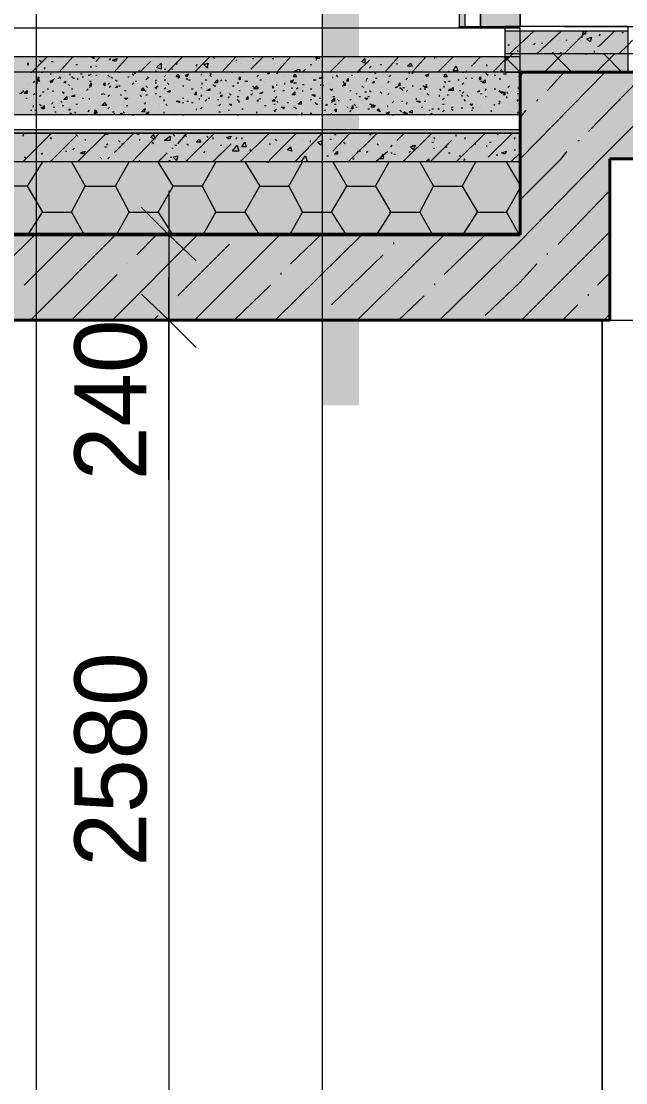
# Model space of a CAD drawing. Header units: millimetres. Extents: x -135211 to 49383, y -8033 to 228499.
# Drawn here: x -102683 to -101000, y 45714 to 48669 of the extents above; entities that cross this region are included whole.
import ezdxf

# ---------------------------------------------------------------- set-up
doc = ezdxf.new("R2010")
doc.units = ezdxf.units.MM
doc.layers.add('PDF _Геометрия', color=7, linetype='Continuous', true_color=0x1d1d1d)
doc.layers.add('PDF _Сплошная заливка', color=7, linetype='Continuous', true_color=0xffffff)
doc.layers.add('PDF _Текст', color=7, linetype='Continuous')

msp = doc.modelspace()

# ---------------------------------------------------------------- hatches: boundary and pattern name
at = {"layer": 'PDF _Сплошная заливка', "transparency": 33554559}
h = msp.add_hatch(color=7, dxfattribs=at)
h.paths.add_polyline_path([(-101446.9, 48653.8), (-101446.9, 50982), (-101463.8, 50982), (-101463.8, 48653.8)])
h.paths.add_polyline_path([(-101404.6, 50982), (-101404.6, 48653.8), (-101294.5, 48653.8), (-101294.5, 50982)])
h = msp.add_hatch(color=256, dxfattribs=at)
h.paths.add_polyline_path([(-100994, 48577.6), (-100994, 48641.1), (-101336.8, 48641.1), (-101336.8, 48577.6)])
h.paths.add_polyline_path([(-98695.4, 48641.1), (-98695.4, 48577.6), (-98644.6, 48577.6), (-98644.6, 48641.1)])
h = msp.add_hatch(color=256, dxfattribs=at)
h.paths.add_polyline_path([(-100994, 48526.8), (-100994, 48577.6), (-101336.8, 48577.6), (-101336.8, 48526.8)])
h.paths.add_polyline_path([(-98695.4, 48577.6), (-98695.4, 48526.8), (-98644.6, 48526.8), (-98644.6, 48577.6)])
h = msp.add_hatch(color=256, dxfattribs=at)
h.paths.add_polyline_path([(-65546.2, 48285.5), (-65546.2, 48526.4), (-101294, 48526.4), (-101294, 48285.5)])
h.paths.add_polyline_path([(146.8, 48285.5), (146.8, 48526.4), (-22999.7, 48526.4), (-22999.7, 48285.5)])
h.paths.add_polyline_path([(-23351, 48285.5), (-23351, 48526.4), (-26352.2, 48526.4), (-26352.2, 48285.5)])
h.paths.add_polyline_path([(-26398.8, 48285.5), (-26398.8, 48526.4), (-44097.3, 48526.4), (-44097.3, 48285.5)])
h.paths.add_polyline_path([(-45350.3, 48285.5), (-45350.3, 48526.4), (-50899.8, 48526.4), (-50899.8, 48285.5)])
h.paths.add_polyline_path([(-50950.6, 48285.5), (-50950.6, 48526.4), (-65296.5, 48526.4), (-65296.5, 48285.5)])

# ---------------------------------------------------------------- linework, layer by layer
at = {"layer": 'PDF _Геометрия', "color": 7, "lineweight": 9}
for points in [[(-118137.9, 35256.1), (-102640.6, 35256.1), (-102640.6, 38054.2), (-102640.6, 53056.2)], [(-101294.5, 51955.6), (-101294.5, 52124.9), (-101294.5, 48653.8)], [(-86847, 34701.6), (-101844.8, 34701.6), (-101844.8, 39104), (-101844.8, 48802)], [(-101463.8, 48649.6), (-101463.8, 48653.8), (-101446.9, 48653.8), (-101404.6, 48653.8), (-101404.6, 48696.1)], [(-101345.3, 48653.8), (-101336.8, 48653.8)], [(-100994, 48641.1), (-101336.8, 48641.1)], [(-101171.8, 48653.8), (-99084.9, 48653.8)], [(-77648.6, 48577.6), (-91397.6, 48577.6), (-98644.6, 48577.6), (-98695.4, 48577.6), (-100994, 48577.6), (-101336.8, 48577.6)], [(-101294.5, 48569.1), (-103686.2, 48569.1)], [(-101294.5, 48526.8), (-103686.2, 48526.8)], [(-101294.5, 48408.3), (-103686.2, 48408.3)], [(-101294.5, 48365.9), (-103686.2, 48365.9)], [(-101294.5, 48277.1), (-103686.2, 48277.1)], [(-102272.4, 48196.6), (-102272.4, 47836.8), (-102272.4, 45136.1)], [(-101294.5, 48078.1), (-103686.2, 48078.1)], [(-102166.5, 48073.9), (-102272.4, 48073.9), (-102390.9, 48073.9)], [(-102272.4, 47392.3), (-102272.4, 47849.5), (-102272.4, 47955.3)], [(-102166.5, 47836.8), (-102272.4, 47836.8), (-102390.9, 47836.8)], [(-101366.5, 47836.8), (-101925.2, 47836.8), (-100100.8, 47836.8), (-100100.8, 47536.3), (-99300.7, 47536.3)]]:
    msp.add_lwpolyline(points, dxfattribs=at)
at = {"layer": 'PDF _Геометрия', "color": 7, "lineweight": 20}
for points in [[(-101463.8, 48653.8), (-101446.9, 48653.8), (-101446.9, 50982), (-101446.9, 51955.6), (-101463.8, 51955.6), (-101463.8, 50982)], [(-101404.6, 48653.8), (-101294.5, 48653.8), (-101294.5, 50982), (-101294.5, 51955.6), (-101404.6, 51955.6), (-101404.6, 50982)]]:
    msp.add_lwpolyline(points, close=True, dxfattribs=at)
at = {"layer": 'PDF _Геометрия', "color": 7, "lineweight": 9}
for points in [[(-103686.2, 48073.9), (-101294.5, 48073.9), (-101294.5, 48078.1), (-101294.5, 48277.1), (-101294.5, 48357.5), (-101294.5, 48365.9), (-101294.5, 48408.3), (-101294.5, 48526.8), (-101294.5, 48569.1), (-101294.5, 48649.6), (-103686.2, 48649.6), (-103686.2, 48569.1), (-103686.2, 48526.8), (-103686.2, 48408.3), (-103686.2, 48365.9), (-103686.2, 48357.5), (-103686.2, 48277.1), (-103686.2, 48078.1)], [(-101336.8, 48526.8), (-100994, 48526.8), (-100994, 48577.6), (-100994, 48641.1), (-100994, 48653.8), (-101336.8, 48653.8), (-101336.8, 48641.1), (-101336.8, 48577.6)], [(-103686.2, 48357.5), (-101294.5, 48357.5)], [(-101065.9, 47836.8), (-101065.9, 45254.6)]]:
    msp.add_lwpolyline(points, close=True, dxfattribs=at)
at = {"layer": 'PDF _Геометрия', "lineweight": 9}
for points in [[(-101324.1, 48577.6), (-101256.4, 48641.1)], [(-101248, 48577.6), (-101180.2, 48641.1)], [(-101171.8, 48577.6), (-101108.3, 48641.1)], [(-101112.5, 48641.1), (-101112.5, 48632.6), (-101121, 48632.6), (-101116.7, 48641.1)], [(-101121, 48641.1), (-101116.7, 48636.9)], [(-101078.6, 48598.8), (-101074.4, 48598.8), (-101032.1, 48641.1)], [(-101010.9, 48636.9), (-101006.7, 48636.9)], [(-101256.4, 48603), (-101252.2, 48607.2)], [(-101235.3, 48607.2), (-101231, 48607.2)], [(-101222.6, 48619.9), (-101222.6, 48619.9)], [(-101188.7, 48615.7), (-101188.7, 48615.7)], [(-101167.5, 48615.7), (-101163.3, 48615.7)], [(-101125.2, 48624.2), (-101121, 48624.2)], [(-101074.4, 48628.4), (-101070.2, 48632.6)], [(-101019.4, 48577.6), (-100994, 48603), (-100981.3, 48615.7)], [(-101336.8, 48556.4), (-101315.7, 48577.6)], [(-101328.4, 48603), (-101324.1, 48603)], [(-101303, 48586.1), (-101298.7, 48586.1)], [(-101226.8, 48526.8), (-101176, 48577.6)], [(-101205.6, 48581.8), (-101201.4, 48581.8)], [(-101150.6, 48526.8), (-101201.4, 48577.6)], [(-101184.5, 48577.6), (-101180.2, 48581.8), (-101180.2, 48577.6)], [(-101180.2, 48581.8), (-101180.2, 48581.8)], [(-101112.5, 48577.6), (-101108.3, 48577.6)], [(-101087.1, 48581.8), (-101087.1, 48586.1)], [(-101082.9, 48526.8), (-101032.1, 48577.6)], [(-101010.9, 48526.8), (-101061.7, 48577.6)], [(-102666, 48552.2), (-102661.8, 48552.2)], [(-102666, 48548), (-102661.8, 48548)], [(-102653.3, 48526.8), (-102611, 48569.1)], [(-102632.2, 48560.7), (-102627.9, 48556.4)], [(-102598.3, 48556.4), (-102594.1, 48556.4)], [(-102577.1, 48526.8), (-102539, 48569.1)], [(-102568.7, 48548), (-102568.7, 48548)], [(-102530.6, 48548), (-102526.3, 48548)], [(-102488.2, 48569.1), (-102479.8, 48564.9), (-102479.8, 48569.1)], [(-102475.5, 48556.4), (-102462.8, 48569.1)], [(-102437.4, 48560.7), (-102433.2, 48564.9)], [(-102424.7, 48526.8), (-102386.6, 48569.1)], [(-102352.8, 48526.8), (-102323.2, 48556.4)], [(-102276.6, 48526.8), (-102234.3, 48569.1)], [(-102251.2, 48552.2), (-102251.2, 48548)], [(-102200.4, 48526.8), (-102158.1, 48569.1)], [(-102196.2, 48543.7), (-102191.9, 48548)], [(-102149.6, 48569.1), (-102145.4, 48564.9)], [(-102124.2, 48526.8), (-102086.1, 48569.1)], [(-102086.1, 48560.7), (-102081.9, 48560.7)], [(-102073.4, 48552.2), (-102073.4, 48552.2)], [(-102043.8, 48535.3), (-102009.9, 48569.1)], [(-102039.5, 48564.9), (-102035.3, 48564.9)], [(-101984.5, 48564.9), (-101980.3, 48564.9)], [(-101971.8, 48526.8), (-101933.7, 48569.1)], [(-101878.7, 48548), (-101874.4, 48548)], [(-101861.7, 48560.7), (-101857.5, 48569.1)], [(-101853.3, 48569.1), (-101853.3, 48564.9), (-101861.7, 48564.9), (-101861.7, 48569.1)], [(-101823.7, 48526.8), (-101781.3, 48569.1)], [(-101747.5, 48526.8), (-101713.6, 48560.7)], [(-101684, 48548), (-101679.7, 48548)], [(-101671.3, 48526.8), (-101633.2, 48569.1)], [(-101637.4, 48556.4), (-101637.4, 48556.4)], [(-101637.4, 48552.2), (-101637.4, 48548)], [(-101620.5, 48556.4), (-101620.5, 48556.4)], [(-101595.1, 48526.8), (-101557, 48569.1)], [(-101569.7, 48564.9), (-101569.7, 48564.9)], [(-101531.6, 48564.9), (-101531.6, 48569.1), (-101527.3, 48569.1)], [(-101523.1, 48526.8), (-101480.8, 48569.1)], [(-101430, 48543.7), (-101404.6, 48569.1)], [(-101387.6, 48548), (-101387.6, 48543.7)], [(-101370.7, 48526.8), (-101328.4, 48569.1)], [(-101294.5, 48526.8), (-101336.8, 48569.1)], [(-102627.9, 48526.8), (-102623.7, 48526.8)], [(-102619.5, 48535.3), (-102615.2, 48539.5)], [(-102488.2, 48539.5), (-102488.2, 48543.7)], [(-102475.5, 48543.7), (-102471.3, 48543.7)], [(-102378.2, 48539.5), (-102378.2, 48539.5)], [(-102357, 48531), (-102352.8, 48531)], [(-102310.5, 48531), (-102306.2, 48531)], [(-102285.1, 48535.3), (-102280.8, 48535.3)], [(-102263.9, 48535.3), (-102259.7, 48535.3)], [(-102255.4, 48526.8), (-102255.4, 48526.8)], [(-102187.7, 48531), (-102187.7, 48531)], [(-102166.5, 48539.5), (-102162.3, 48539.5)], [(-102094.6, 48526.8), (-102094.6, 48526.8)], [(-101912.5, 48526.8), (-101921, 48531), (-101908.3, 48535.3), (-101908.3, 48526.8)], [(-101899.8, 48526.8), (-101891.4, 48535.3)], [(-101802.5, 48531), (-101802.5, 48531)], [(-101794, 48535.3), (-101794, 48535.3)], [(-101743.2, 48531), (-101739, 48531)], [(-101713.6, 48539.5), (-101709.4, 48543.7)], [(-101518.9, 47836.8), (-101294.5, 48056.9), (-101070.2, 48285.5), (-100828.9, 48526.8)], [(-101493.5, 48531), (-101489.2, 48526.8)], [(-101446.9, 48526.8), (-101442.7, 48531)], [(-101349.5, 48531), (-101345.3, 48535.3)], [(-101345.3, 48526.8), (-101345.3, 48531), (-101341.1, 48526.8)], [(-101294.5, 48514.1), (-101286.1, 48526.8)], [(-101294.5, 48285.5), (-101057.5, 48526.8)], [(-101218.3, 48476), (-101171.8, 48526.8)], [(-101104, 48361.7), (-100964.3, 48505.6)], [(-101248, 48446.4), (-101243.7, 48450.6)], [(-101294.5, 48399.8), (-101277.6, 48421)], [(-102678.7, 48349), (-102674.5, 48357.5)], [(-102678.7, 48277.1), (-102598.3, 48357.5)], [(-102602.5, 48277.1), (-102530.6, 48349)], [(-102602.5, 48344.8), (-102598.3, 48340.5)], [(-102530.6, 48353.2), (-102526.3, 48349)], [(-102526.3, 48277.1), (-102445.9, 48357.5)], [(-102505.2, 48340.5), (-102505.2, 48336.3)], [(-102441.7, 48357.5), (-102441.7, 48353.2), (-102450.1, 48353.2), (-102450.1, 48357.5)], [(-102424.7, 48302.5), (-102369.7, 48357.5)], [(-102373.9, 48277.1), (-102297.8, 48357.5)], [(-102361.3, 48357.5), (-102357, 48353.2), (-102357, 48357.5)], [(-102352.8, 48353.2), (-102352.8, 48353.2)], [(-102352.8, 48336.3), (-102352.8, 48340.5)], [(-102263.9, 48349), (-102263.9, 48349)], [(-102259.7, 48353.2), (-102255.4, 48349)], [(-102247, 48327.8), (-102221.6, 48357.5)], [(-102225.8, 48277.1), (-102145.4, 48357.5)], [(-102225.8, 48349), (-102221.6, 48349)], [(-102179.2, 48357.5), (-102179.2, 48357.5)], [(-102166.5, 48349), (-102162.3, 48344.8)], [(-102149.6, 48344.8), (-102149.6, 48340.5)], [(-102086.1, 48340.5), (-102081.9, 48344.8)], [(-102073.4, 48277.1), (-101993, 48357.5)], [(-102069.2, 48357.5), (-102069.2, 48357.5)], [(-102069.2, 48344.8), (-102069.2, 48340.5)], [(-101993, 48281.3), (-101916.8, 48357.5)], [(-101976, 48340.5), (-101971.8, 48336.3)], [(-101921, 48277.1), (-101844.8, 48357.5)], [(-101899.8, 48340.5), (-101899.8, 48340.5)], [(-101823.7, 48340.5), (-101819.4, 48340.5)], [(-101815.2, 48306.7), (-101768.6, 48357.5)], [(-101811, 48353.2), (-101806.7, 48353.2)], [(-101777.1, 48344.8), (-101777.1, 48344.8)], [(-101772.9, 48277.1), (-101692.4, 48357.5)], [(-101713.6, 48353.2), (-101709.4, 48353.2)], [(-101637.4, 48336.3), (-101616.2, 48357.5)], [(-101620.5, 48277.1), (-101540, 48357.5)], [(-101535.8, 48344.8), (-101531.6, 48340.5)], [(-101472.3, 48277.1), (-101391.9, 48357.5)], [(-101472.3, 48349), (-101472.3, 48353.2)], [(-101446.9, 48340.5), (-101446.9, 48344.8)], [(-101383.4, 48289.8), (-101315.7, 48357.5)], [(-101358, 48353.2), (-101353.8, 48357.5)], [(-101311.4, 48340.5), (-101307.2, 48344.8)], [(-102632.2, 48332.1), (-102632.2, 48332.1)], [(-102539, 48310.9), (-102534.8, 48315.1)], [(-102450.1, 48319.4), (-102445.9, 48319.4)], [(-102445.9, 48323.6), (-102441.7, 48327.8)], [(-102412, 48336.3), (-102407.8, 48332.1)], [(-102403.6, 48327.8), (-102399.3, 48327.8)], [(-102335.9, 48336.3), (-102335.9, 48336.3)], [(-102318.9, 48332.1), (-102314.7, 48327.8)], [(-102263.9, 48315.1), (-102259.7, 48315.1)], [(-102255.4, 48323.6), (-102251.2, 48323.6)], [(-102221.6, 48327.8), (-102217.3, 48323.6)], [(-102149.6, 48277.1), (-102098.8, 48327.8)], [(-102128.4, 48323.6), (-102124.2, 48323.6)], [(-102081.9, 48315.1), (-102081.9, 48315.1)], [(-102048, 48310.9), (-102043.8, 48310.9)], [(-102031.1, 48319.4), (-102031.1, 48319.4)], [(-102001.4, 48315.1), (-102001.4, 48315.1)], [(-101993, 48327.8), (-101988.7, 48327.8)], [(-101937.9, 48315.1), (-101933.7, 48315.1)], [(-101933.7, 48323.6), (-101933.7, 48323.6)], [(-101878.7, 48336.3), (-101878.7, 48332.1)], [(-101840.6, 48310.9), (-101840.6, 48310.9)], [(-101785.6, 48332.1), (-101781.3, 48327.8)], [(-101692.4, 48327.8), (-101688.2, 48323.6)], [(-101654.3, 48319.4), (-101650.1, 48323.6)], [(-101637.4, 48323.6), (-101637.4, 48323.6)], [(-101628.9, 48319.4), (-101628.9, 48319.4)], [(-101595.1, 48323.6), (-101590.8, 48319.4)], [(-101544.3, 48277.1), (-101485, 48336.3)], [(-101540, 48332.1), (-101535.8, 48332.1)], [(-101535.8, 48315.1), (-101531.6, 48315.1)], [(-101501.9, 48319.4), (-101497.7, 48319.4)], [(-101421.5, 48327.8), (-101417.3, 48327.8)], [(-101404.6, 48315.1), (-101404.6, 48315.1)], [(-101387.6, 48323.6), (-101387.6, 48319.4)], [(-101379.2, 48332.1), (-101374.9, 48332.1)], [(-101311.4, 48310.9), (-101307.2, 48310.9)], [(-101133.7, 48336.3), (-101129.4, 48336.3)], [(-102674.5, 48289.8), (-102670.3, 48289.8)], [(-102623.7, 48298.2), (-102627.9, 48298.2), (-102623.7, 48302.5)], [(-102560.2, 48306.7), (-102556, 48306.7)], [(-102462.8, 48289.8), (-102458.6, 48285.5)], [(-102441.7, 48285.5), (-102437.4, 48289.8)], [(-102357, 48306.7), (-102357, 48306.7)], [(-102357, 48277.1), (-102352.8, 48281.3)], [(-102141.1, 48277.1), (-102179.2, 48209.3), (-102259.7, 48209.3), (-102302, 48277.1), (-102276.6, 48302.5)], [(-102272.4, 48281.3), (-102268.1, 48281.3)], [(-102268.1, 48289.8), (-102263.9, 48289.8)], [(-102225.8, 48285.5), (-102225.8, 48285.5)], [(-102175, 48302.5), (-102170.8, 48306.7)], [(-102158.1, 48294), (-102158.1, 48294)], [(-101895.6, 48277.1), (-101904.1, 48277.1), (-101891.4, 48294), (-101887.1, 48277.1)], [(-101904.1, 48281.3), (-101899.8, 48281.3)], [(-101849, 48277.1), (-101844.8, 48281.3)], [(-101844.8, 48289.8), (-101844.8, 48289.8)], [(-101832.1, 48294), (-101827.9, 48294)], [(-101811, 48294), (-101811, 48294)], [(-101760.2, 48285.5), (-101755.9, 48285.5)], [(-101747.5, 48306.7), (-101743.2, 48306.7), (-101739, 48306.7)], [(-101722.1, 48302.5), (-101717.8, 48306.7)], [(-101696.7, 48277.1), (-101662.8, 48306.7)], [(-101654.3, 48302.5), (-101650.1, 48302.5)], [(-101645.9, 48298.2), (-101641.6, 48298.2)], [(-101603.5, 48302.5), (-101599.3, 48306.7)], [(-101595.1, 48285.5), (-101595.1, 48285.5)], [(-101557, 48298.2), (-101557, 48298.2)], [(-101557, 48277.1), (-101548.5, 48285.5), (-101548.5, 48277.1)], [(-101493.5, 48302.5), (-101489.2, 48302.5)], [(-101463.8, 48294), (-101459.6, 48294)], [(-101451.1, 48281.3), (-101446.9, 48285.5)], [(-101366.5, 48289.8), (-101366.5, 48289.8)], [(-101358, 48294), (-101358, 48298.2)], [(-101319.9, 48277.1), (-101294.5, 48302.5)], [(-101294.5, 48171.2), (-101180.2, 48285.5), (-101163.3, 48306.7)], [(-102623.7, 48277.1), (-102666, 48209.3), (-102746.5, 48209.3), (-102784.6, 48277.1), (-102780.3, 48277.1)], [(-102674.5, 48277.1), (-102674.5, 48277.1)], [(-102543.3, 48277.1), (-102505.2, 48209.3), (-102420.5, 48209.3), (-102382.4, 48277.1)], [(-102060.7, 48277.1), (-102018.4, 48209.3), (-101937.9, 48209.3), (-101899.8, 48277.1)], [(-102001.4, 48277.1), (-101993, 48277.1)], [(-101993, 48277.1), (-101993, 48277.1)], [(-101815.2, 48277.1), (-101777.1, 48209.3), (-101696.7, 48209.3), (-101654.3, 48137.4), (-101692.4, 48078.1)], [(-101696.7, 48209.3), (-101658.6, 48277.1)], [(-101573.9, 48277.1), (-101535.8, 48209.3), (-101455.4, 48209.3), (-101417.3, 48277.1)], [(-101294.5, 48213.6), (-101332.6, 48277.1)], [(-102666, 48209.3), (-102623.7, 48137.4), (-102543.3, 48137.4), (-102509.4, 48078.1)], [(-102543.3, 48137.4), (-102505.2, 48209.3)], [(-102420.5, 48209.3), (-102382.4, 48137.4), (-102302, 48137.4), (-102263.9, 48078.1)], [(-102302, 48137.4), (-102259.7, 48209.3)], [(-102179.2, 48209.3), (-102141.1, 48137.4), (-102060.7, 48137.4), (-102022.6, 48078.1)], [(-102060.7, 48137.4), (-102018.4, 48209.3)], [(-101937.9, 48209.3), (-101899.8, 48137.4), (-101819.4, 48137.4), (-101781.3, 48078.1)], [(-101819.4, 48137.4), (-101777.1, 48209.3)], [(-101573.9, 48137.4), (-101535.8, 48209.3)], [(-101455.4, 48209.3), (-101413, 48137.4), (-101332.6, 48137.4), (-101298.7, 48078.1)], [(-101332.6, 48137.4), (-101294.5, 48205.1)], [(-101188.7, 48048.5), (-101049, 48192.4)], [(-102661.8, 48078.1), (-102623.7, 48137.4)], [(-102416.3, 48078.1), (-102382.4, 48137.4)], [(-102175, 48078.1), (-102141.1, 48137.4)], [(-101933.7, 48078.1), (-101899.8, 48137.4)], [(-101658.6, 48137.4), (-101573.9, 48137.4), (-101540, 48078.1)], [(-101451.1, 48078.1), (-101413, 48137.4)], [(-102886.2, 47836.8), (-102644.9, 48073.9)], [(-102674.5, 47934.2), (-102534.8, 48073.9)], [(-102657.6, 47836.8), (-102420.5, 48073.9)], [(-102429, 47836.8), (-102191.9, 48073.9)], [(-102361.3, 48018.8), (-102306.2, 48073.9)], [(-102200.4, 47836.8), (-101963.3, 48073.9)], [(-101976, 47836.8), (-101734.8, 48073.9)], [(-101933.7, 47993.4), (-101849, 48073.9)], [(-101747.5, 47836.8), (-101506.2, 48073.9)], [(-101506.2, 47963.8), (-101391.9, 48073.9)], [(-101290.3, 47836.8), (-101044.8, 48082.3)], [(-102247, 47904.5), (-102103, 48048.5)], [(-101645.9, 48048.5), (-101645.9, 48052.7)], [(-101819.4, 47879.1), (-101675.5, 48018.8)], [(-101218.3, 48018.8), (-101218.3, 48023.1)], [(-102386.6, 47993.4), (-102386.6, 47993.4)], [(-101391.9, 47849.5), (-101294.5, 47942.6), (-101248, 47993.4)], [(-102543.3, 47836.8), (-102416.3, 47963.8)], [(-101959.1, 47963.8), (-101959.1, 47968)], [(-101078.6, 47934.2), (-101044.8, 47968)], [(-102090.3, 47836.8), (-101988.7, 47934.2)], [(-101531.6, 47934.2), (-101531.6, 47938.4)], [(-101633.2, 47836.8), (-101561.2, 47904.5)], [(-101104, 47904.5), (-101104, 47908.8)], [(-102272.4, 47879.1), (-102272.4, 47879.1)], [(-101176, 47836.8), (-101133.7, 47879.1)], [(-102314.7, 47836.8), (-102302, 47849.5)], [(-101844.8, 47849.5), (-101844.8, 47853.7)], [(-101061.7, 47836.8), (-101044.8, 47853.7)]]:
    msp.add_lwpolyline(points, dxfattribs=at)
for points in [[(-101095.6, 48624.2), (-101099.8, 48611.5), (-101108.3, 48619.9)], [(-102416.3, 48564.9), (-102420.5, 48556.4), (-102429, 48560.7)], [(-102293.5, 48535.3), (-102306.2, 48539.5), (-102293.5, 48552.2)], [(-102162.3, 48552.2), (-102166.5, 48539.5), (-102175, 48548)], [(-101726.3, 48564.9), (-101726.3, 48552.2), (-101734.8, 48556.4)], [(-101599.3, 48552.2), (-101595.1, 48543.7), (-101607.8, 48543.7)], [(-101472.3, 48543.7), (-101468.1, 48531), (-101480.8, 48531)], [(-102314.7, 48353.2), (-102310.5, 48340.5), (-102323.2, 48344.8)], [(-102268.1, 48336.3), (-102285.1, 48336.3), (-102268.1, 48349)], [(-102187.7, 48340.5), (-102183.5, 48332.1), (-102196.2, 48332.1)], [(-102098.8, 48349), (-102103, 48340.5), (-102111.5, 48344.8)], [(-102077.6, 48306.7), (-102094.6, 48306.7), (-102081.9, 48323.6)], [(-102060.7, 48332.1), (-102056.5, 48319.4), (-102069.2, 48319.4)], [(-101933.7, 48319.4), (-101929.5, 48306.7), (-101942.2, 48310.9)], [(-101844.8, 48336.3), (-101849, 48323.6), (-101857.5, 48332.1)], [(-101586.6, 48323.6), (-101590.8, 48310.9), (-101599.3, 48319.4)], [(-102505.2, 48306.7), (-102509.4, 48298.2), (-102517.9, 48302.5)], [(-102247, 48294), (-102251.2, 48281.3), (-102259.7, 48289.8)], [(-101802.5, 48306.7), (-101802.5, 48298.2), (-101811, 48298.2)], [(-101675.5, 48298.2), (-101675.5, 48285.5), (-101684, 48285.5)], [(-101332.6, 48306.7), (-101336.8, 48298.2), (-101345.3, 48302.5)]]:
    msp.add_lwpolyline(points, close=True, dxfattribs=at)
at = {"layer": 'PDF _Геометрия', "color": 7, "lineweight": 40}
msp.add_lwpolyline([(-77648.6, 48526.8), (-101294.5, 48526.8), (-101294.5, 48285.5), (-101294.5, 48073.9), (-103546.5, 48073.9), (-103546.5, 47836.8), (-103546.5, 45157.3), (-104046, 45157.3), (-104046, 44556.2), (-99774.8, 44556.2), (-99774.8, 45157.3), (-103296.8, 45157.3), (-103296.8, 47836.8), (-101294.5, 47836.8), (-101044.8, 47836.8), (-101044.8, 48285.5), (-65546.2, 48285.5)], dxfattribs=at)
at = {"layer": 'PDF _Геометрия', "color": 250, "lineweight": 9, "true_color": 0x363636}
for points in [[(-102657.6, 48526.8), (-102653.3, 48526.8)], [(-102602.5, 48522.6), (-102598.3, 48522.6)], [(-102547.5, 48522.6), (-102547.5, 48518.3)], [(-102517.9, 48522.6), (-102513.6, 48522.6)], [(-102496.7, 48518.3), (-102492.5, 48518.3), (-102488.2, 48522.6)], [(-102475.5, 48518.3), (-102471.3, 48518.3)], [(-102441.7, 48518.3), (-102437.4, 48514.1)], [(-102437.4, 48526.8), (-102437.4, 48526.8)], [(-102412, 48526.8), (-102407.8, 48526.8)], [(-102373.9, 48522.6), (-102369.7, 48518.3)], [(-102369.7, 48526.8), (-102369.7, 48526.8)], [(-102369.7, 48526.8), (-102365.5, 48522.6), (-102365.5, 48526.8)], [(-102285.1, 48514.1), (-102280.8, 48518.3)], [(-102230, 48522.6), (-102230, 48522.6)], [(-102183.5, 48518.3), (-102179.2, 48522.6)], [(-102158.1, 48522.6), (-102153.8, 48522.6)], [(-102158.1, 48518.3), (-102153.8, 48514.1)], [(-102098.8, 48526.8), (-102094.6, 48526.8)], [(-102069.2, 48526.8), (-102064.9, 48526.8)], [(-102064.9, 48526.8), (-102064.9, 48526.8)], [(-102026.8, 48514.1), (-102022.6, 48518.3)], [(-101971.8, 48522.6), (-101967.6, 48526.8)], [(-101925.2, 48518.3), (-101925.2, 48518.3)], [(-101887.1, 48522.6), (-101887.1, 48522.6)], [(-101806.7, 48518.3), (-101802.5, 48514.1)], [(-101764.4, 48518.3), (-101760.2, 48518.3)], [(-101747.5, 48526.8), (-101743.2, 48526.8)], [(-101713.6, 48526.8), (-101709.4, 48526.8)], [(-101700.9, 48526.8), (-101700.9, 48526.8)], [(-101700.9, 48526.8), (-101696.7, 48522.6), (-101696.7, 48526.8)], [(-101658.6, 48514.1), (-101654.3, 48518.3)], [(-101603.5, 48526.8), (-101603.5, 48522.6)], [(-101595.1, 48522.6), (-101590.8, 48526.8)], [(-101506.2, 48518.3), (-101501.9, 48522.6)], [(-101455.4, 48526.8), (-101451.1, 48526.8)], [(-101442.7, 48526.8), (-101442.7, 48526.8)], [(-101391.9, 48526.8), (-101387.6, 48522.6), (-101383.4, 48518.3)], [(-101366.5, 48518.3), (-101362.2, 48518.3)], [(-101341.1, 48522.6), (-101336.8, 48522.6), (-101332.6, 48522.6)], [(-101303, 48526.8), (-101298.7, 48526.8)], [(-101298.7, 48514.1), (-101294.5, 48518.3)], [(-102666, 48492.9), (-102666, 48492.9)], [(-102649.1, 48497.2), (-102644.9, 48501.4)], [(-102640.6, 48497.2), (-102636.4, 48497.2)], [(-102636.4, 48514.1), (-102632.2, 48509.9)], [(-102636.4, 48505.6), (-102632.2, 48501.4)], [(-102602.5, 48501.4), (-102598.3, 48501.4)], [(-102594.1, 48505.6), (-102589.8, 48509.9)], [(-102581.4, 48509.9), (-102577.1, 48509.9)], [(-102577.1, 48514.1), (-102572.9, 48509.9)], [(-102551.7, 48492.9), (-102547.5, 48488.7)], [(-102543.3, 48514.1), (-102539, 48514.1)], [(-102539, 48509.9), (-102534.8, 48509.9)], [(-102526.3, 48509.9), (-102526.3, 48505.6)], [(-102513.6, 48514.1), (-102509.4, 48514.1)], [(-102492.5, 48501.4), (-102488.2, 48501.4)], [(-102492.5, 48484.5), (-102488.2, 48488.7)], [(-102471.3, 48505.6), (-102471.3, 48505.6)], [(-102441.7, 48492.9), (-102437.4, 48497.2)], [(-102437.4, 48484.5), (-102433.2, 48488.7)], [(-102433.2, 48514.1), (-102429, 48509.9)], [(-102420.5, 48505.6), (-102416.3, 48501.4)], [(-102412, 48488.7), (-102407.8, 48488.7)], [(-102386.6, 48514.1), (-102382.4, 48514.1)], [(-102386.6, 48501.4), (-102386.6, 48501.4)], [(-102373.9, 48492.9), (-102369.7, 48497.2)], [(-102365.5, 48501.4), (-102361.3, 48501.4)], [(-102335.9, 48505.6), (-102331.6, 48509.9)], [(-102335.9, 48488.7), (-102331.6, 48484.5)], [(-102331.6, 48514.1), (-102327.4, 48509.9)], [(-102310.5, 48501.4), (-102306.2, 48505.6)], [(-102310.5, 48497.2), (-102306.2, 48497.2)], [(-102306.2, 48480.2), (-102310.5, 48484.5), (-102302, 48488.7), (-102306.2, 48484.5)], [(-102285.1, 48505.6), (-102280.8, 48505.6)], [(-102276.6, 48509.9), (-102276.6, 48509.9)], [(-102276.6, 48497.2), (-102272.4, 48492.9)], [(-102255.4, 48497.2), (-102255.4, 48497.2)], [(-102247, 48509.9), (-102242.7, 48514.1)], [(-102234.3, 48488.7), (-102230, 48488.7)], [(-102221.6, 48509.9), (-102221.6, 48505.6)], [(-102217.3, 48505.6), (-102213.1, 48505.6)], [(-102200.4, 48492.9), (-102200.4, 48492.9)], [(-102179.2, 48492.9), (-102179.2, 48497.2)], [(-102170.8, 48505.6), (-102166.5, 48505.6)], [(-102149.6, 48492.9), (-102145.4, 48488.7), (-102141.1, 48488.7)], [(-102128.4, 48501.4), (-102124.2, 48505.6)], [(-102115.7, 48505.6), (-102111.5, 48501.4)], [(-102094.6, 48488.7), (-102090.3, 48488.7)], [(-102081.9, 48497.2), (-102077.6, 48497.2)], [(-102077.6, 48509.9), (-102073.4, 48509.9)], [(-102060.7, 48501.4), (-102056.5, 48501.4), (-102052.2, 48501.4)], [(-102039.5, 48488.7), (-102035.3, 48484.5)], [(-102018.4, 48505.6), (-102014.1, 48505.6)], [(-102005.7, 48497.2), (-102005.7, 48497.2)], [(-101984.5, 48484.5), (-101980.3, 48484.5), (-101984.5, 48488.7)], [(-101971.8, 48488.7), (-101971.8, 48492.9)], [(-101950.6, 48514.1), (-101950.6, 48514.1)], [(-101950.6, 48497.2), (-101950.6, 48492.9)], [(-101925.2, 48497.2), (-101921, 48497.2), (-101916.8, 48497.2)], [(-101899.8, 48492.9), (-101895.6, 48492.9)], [(-101870.2, 48505.6), (-101866, 48505.6), (-101861.7, 48505.6)], [(-101849, 48488.7), (-101849, 48492.9)], [(-101844.8, 48492.9), (-101840.6, 48488.7)], [(-101823.7, 48492.9), (-101823.7, 48492.9)], [(-101815.2, 48509.9), (-101815.2, 48514.1)], [(-101789.8, 48488.7), (-101785.6, 48488.7)], [(-101785.6, 48497.2), (-101785.6, 48501.4)], [(-101781.3, 48497.2), (-101781.3, 48492.9)], [(-101734.8, 48488.7), (-101730.5, 48484.5)], [(-101722.1, 48501.4), (-101722.1, 48505.6), (-101717.8, 48509.9)], [(-101713.6, 48492.9), (-101713.6, 48492.9)], [(-101696.7, 48509.9), (-101692.4, 48509.9)], [(-101662.8, 48514.1), (-101662.8, 48514.1)], [(-101662.8, 48497.2), (-101658.6, 48501.4)], [(-101612, 48505.6), (-101607.8, 48509.9)], [(-101595.1, 48488.7), (-101590.8, 48488.7)], [(-101565.4, 48488.7), (-101561.2, 48488.7)], [(-101557, 48514.1), (-101557, 48514.1)], [(-101557, 48492.9), (-101552.7, 48492.9)], [(-101506.2, 48501.4), (-101501.9, 48497.2)], [(-101506.2, 48484.5), (-101506.2, 48488.7)], [(-101493.5, 48501.4), (-101489.2, 48501.4)], [(-101468.1, 48505.6), (-101463.8, 48505.6)], [(-101455.4, 48492.9), (-101451.1, 48497.2)], [(-101446.9, 48509.9), (-101442.7, 48509.9)], [(-101430, 48509.9), (-101425.7, 48509.9)], [(-101404.6, 48501.4), (-101400.3, 48501.4)], [(-101349.5, 48505.6), (-101349.5, 48509.9)], [(-101328.4, 48484.5), (-101324.1, 48488.7)], [(-102678.7, 48476), (-102674.5, 48471.8)], [(-102670.3, 48471.8), (-102666, 48467.5)], [(-102649.1, 48463.3), (-102644.9, 48467.5)], [(-102632.2, 48459.1), (-102627.9, 48463.3)], [(-102623.7, 48471.8), (-102619.5, 48471.8)], [(-102611, 48480.2), (-102606.8, 48480.2)], [(-102594.1, 48471.8), (-102594.1, 48476)], [(-102568.7, 48471.8), (-102564.4, 48467.5), (-102564.4, 48471.8)], [(-102543.3, 48480.2), (-102539, 48480.2)], [(-102539, 48471.8), (-102539, 48471.8)], [(-102513.6, 48467.5), (-102513.6, 48467.5)], [(-102500.9, 48476), (-102496.7, 48480.2)], [(-102458.6, 48467.5), (-102458.6, 48463.3)], [(-102454.4, 48467.5), (-102450.1, 48463.3)], [(-102441.7, 48459.1), (-102437.4, 48463.3)], [(-102407.8, 48463.3), (-102403.6, 48463.3)], [(-102395.1, 48476), (-102390.9, 48476)], [(-102386.6, 48467.5), (-102386.6, 48467.5)], [(-102352.8, 48463.3), (-102348.6, 48459.1)], [(-102335.9, 48471.8), (-102335.9, 48476)], [(-102335.9, 48463.3), (-102331.6, 48463.3)], [(-102310.5, 48467.5), (-102306.2, 48467.5)], [(-102297.8, 48459.1), (-102293.5, 48459.1)], [(-102285.1, 48480.2), (-102280.8, 48484.5)], [(-102272.4, 48471.8), (-102268.1, 48471.8)], [(-102208.9, 48480.2), (-102204.6, 48480.2)], [(-102183.5, 48484.5), (-102179.2, 48484.5)], [(-102183.5, 48459.1), (-102179.2, 48463.3)], [(-102128.4, 48467.5), (-102128.4, 48471.8)], [(-102107.3, 48454.8), (-102103, 48459.1)], [(-102103, 48467.5), (-102098.8, 48463.3)], [(-102081.9, 48459.1), (-102077.6, 48459.1)], [(-102077.6, 48476), (-102073.4, 48476)], [(-102043.8, 48476), (-102039.5, 48476)], [(-102043.8, 48463.3), (-102039.5, 48467.5)], [(-102026.8, 48480.2), (-102022.6, 48484.5)], [(-101980.3, 48471.8), (-101976, 48476)], [(-101976, 48454.8), (-101971.8, 48459.1)], [(-101959.1, 48463.3), (-101959.1, 48463.3)], [(-101954.9, 48476), (-101950.6, 48476)], [(-101929.5, 48484.5), (-101929.5, 48480.2)], [(-101921, 48463.3), (-101921, 48463.3)], [(-101916.8, 48480.2), (-101912.5, 48484.5)], [(-101899.8, 48476), (-101899.8, 48471.8)], [(-101878.7, 48480.2), (-101874.4, 48480.2)], [(-101870.2, 48471.8), (-101870.2, 48471.8)], [(-101840.6, 48484.5), (-101840.6, 48484.5)], [(-101823.7, 48480.2), (-101819.4, 48476), (-101815.2, 48480.2)], [(-101815.2, 48459.1), (-101811, 48459.1)], [(-101768.6, 48476), (-101764.4, 48476)], [(-101764.4, 48484.5), (-101764.4, 48484.5)], [(-101751.7, 48467.5), (-101747.5, 48467.5)], [(-101743.2, 48459.1), (-101739, 48459.1)], [(-101726.3, 48471.8), (-101722.1, 48471.8)], [(-101717.8, 48459.1), (-101713.6, 48459.1)], [(-101713.6, 48476), (-101709.4, 48471.8)], [(-101684, 48476), (-101684, 48476)], [(-101684, 48471.8), (-101679.7, 48467.5)], [(-101679.7, 48484.5), (-101679.7, 48484.5)], [(-101662.8, 48463.3), (-101658.6, 48467.5)], [(-101658.6, 48471.8), (-101658.6, 48471.8)], [(-101628.9, 48484.5), (-101624.7, 48480.2), (-101620.5, 48476)], [(-101620.5, 48484.5), (-101616.2, 48484.5)], [(-101612, 48471.8), (-101607.8, 48476)], [(-101603.5, 48467.5), (-101603.5, 48467.5)], [(-101573.9, 48480.2), (-101569.7, 48480.2)], [(-101561.2, 48480.2), (-101557, 48480.2)], [(-101552.7, 48467.5), (-101548.5, 48463.3)], [(-101518.9, 48480.2), (-101514.6, 48476)], [(-101518.9, 48459.1), (-101518.9, 48463.3)], [(-101497.7, 48463.3), (-101493.5, 48463.3)], [(-101493.5, 48463.3), (-101493.5, 48463.3)], [(-101463.8, 48476), (-101459.6, 48476)], [(-101455.4, 48467.5), (-101451.1, 48471.8)], [(-101455.4, 48459.1), (-101455.4, 48463.3)], [(-101442.7, 48463.3), (-101438.4, 48459.1)], [(-101408.8, 48476), (-101408.8, 48471.8)], [(-101404.6, 48467.5), (-101400.3, 48467.5)], [(-101391.9, 48476), (-101387.6, 48480.2)], [(-101391.9, 48459.1), (-101387.6, 48459.1)], [(-101387.6, 48459.1), (-101387.6, 48459.1)], [(-101366.5, 48480.2), (-101362.2, 48480.2)], [(-101353.8, 48471.8), (-101349.5, 48476)], [(-101353.8, 48471.8), (-101353.8, 48471.8)], [(-101332.6, 48471.8), (-101328.4, 48467.5)], [(-101332.6, 48459.1), (-101332.6, 48454.8)], [(-101303, 48467.5), (-101298.7, 48467.5)], [(-101298.7, 48480.2), (-101298.7, 48484.5)], [(-102670.3, 48454.8), (-102666, 48454.8)], [(-102649.1, 48429.4), (-102649.1, 48433.7)], [(-102632.2, 48437.9), (-102627.9, 48433.7)], [(-102598.3, 48437.9), (-102594.1, 48442.1)], [(-102594.1, 48429.4), (-102589.8, 48429.4)], [(-102572.9, 48446.4), (-102568.7, 48442.1)], [(-102568.7, 48433.7), (-102564.4, 48433.7)], [(-102543.3, 48446.4), (-102543.3, 48446.4)], [(-102530.6, 48437.9), (-102526.3, 48437.9)], [(-102513.6, 48454.8), (-102509.4, 48454.8)], [(-102492.5, 48450.6), (-102492.5, 48454.8)], [(-102462.8, 48446.4), (-102462.8, 48446.4)], [(-102441.7, 48425.2), (-102437.4, 48429.4)], [(-102437.4, 48450.6), (-102437.4, 48450.6)], [(-102399.3, 48454.8), (-102399.3, 48454.8)], [(-102390.9, 48433.7), (-102386.6, 48433.7)], [(-102340.1, 48437.9), (-102335.9, 48442.1)], [(-102297.8, 48433.7), (-102297.8, 48433.7)], [(-102285.1, 48446.4), (-102285.1, 48450.6)], [(-102280.8, 48437.9), (-102276.6, 48433.7)], [(-102242.7, 48454.8), (-102242.7, 48454.8)], [(-102234.3, 48454.8), (-102230, 48454.8)], [(-102234.3, 48442.1), (-102230, 48442.1)], [(-102221.6, 48446.4), (-102217.3, 48446.4)], [(-102208.9, 48442.1), (-102204.6, 48442.1)], [(-102187.7, 48454.8), (-102187.7, 48450.6)], [(-102183.5, 48425.2), (-102179.2, 48429.4)], [(-102170.8, 48446.4), (-102166.5, 48450.6)], [(-102162.3, 48454.8), (-102158.1, 48454.8)], [(-102136.9, 48450.6), (-102132.7, 48450.6)], [(-102136.9, 48433.7), (-102136.9, 48433.7)], [(-102132.7, 48433.7), (-102128.4, 48437.9)], [(-102081.9, 48450.6), (-102077.6, 48446.4), (-102077.6, 48442.1)], [(-102077.6, 48442.1), (-102077.6, 48442.1)], [(-102022.6, 48446.4), (-102026.8, 48446.4), (-102022.6, 48450.6)], [(-102018.4, 48454.8), (-102018.4, 48450.6)], [(-102005.7, 48433.7), (-102001.4, 48433.7)], [(-101980.3, 48437.9), (-101976, 48437.9)], [(-101971.8, 48446.4), (-101967.6, 48442.1)], [(-101950.6, 48425.2), (-101959.1, 48429.4), (-101950.6, 48429.4), (-101954.9, 48425.2)], [(-101942.2, 48442.1), (-101937.9, 48442.1)], [(-101925.2, 48429.4), (-101921, 48429.4), (-101916.8, 48425.2)], [(-101916.8, 48442.1), (-101916.8, 48442.1)], [(-101878.7, 48450.6), (-101874.4, 48450.6)], [(-101870.2, 48437.9), (-101870.2, 48437.9)], [(-101866, 48442.1), (-101861.7, 48437.9), (-101857.5, 48437.9)], [(-101853.3, 48454.8), (-101849, 48454.8)], [(-101819.4, 48442.1), (-101815.2, 48446.4)], [(-101811, 48437.9), (-101806.7, 48437.9)], [(-101802.5, 48450.6), (-101798.3, 48446.4)], [(-101777.1, 48429.4), (-101772.9, 48429.4)], [(-101768.6, 48450.6), (-101764.4, 48450.6)], [(-101755.9, 48437.9), (-101751.7, 48433.7)], [(-101751.7, 48429.4), (-101747.5, 48429.4)], [(-101713.6, 48437.9), (-101709.4, 48437.9)], [(-101700.9, 48433.7), (-101696.7, 48433.7)], [(-101662.8, 48429.4), (-101662.8, 48433.7)], [(-101650.1, 48442.1), (-101645.9, 48446.4)], [(-101645.9, 48429.4), (-101645.9, 48429.4)], [(-101624.7, 48446.4), (-101620.5, 48446.4)], [(-101612, 48437.9), (-101607.8, 48442.1)], [(-101590.8, 48429.4), (-101590.8, 48429.4)], [(-101582.4, 48450.6), (-101582.4, 48454.8)], [(-101569.7, 48429.4), (-101565.4, 48429.4)], [(-101561.2, 48446.4), (-101557, 48446.4)], [(-101510.4, 48450.6), (-101506.2, 48454.8)], [(-101510.4, 48437.9), (-101506.2, 48437.9)], [(-101485, 48429.4), (-101480.8, 48429.4)], [(-101455.4, 48425.2), (-101455.4, 48429.4)], [(-101451.1, 48450.6), (-101446.9, 48446.4)], [(-101425.7, 48429.4), (-101425.7, 48425.2)], [(-101417.3, 48437.9), (-101417.3, 48437.9)], [(-101404.6, 48433.7), (-101404.6, 48433.7)], [(-101391.9, 48442.1), (-101391.9, 48442.1)], [(-101366.5, 48437.9), (-101366.5, 48433.7)], [(-101353.8, 48446.4), (-101349.5, 48446.4)], [(-101353.8, 48437.9), (-101349.5, 48442.1)], [(-101307.2, 48446.4), (-101307.2, 48446.4)], [(-101303, 48446.4), (-101298.7, 48450.6)], [(-102674.5, 48408.3), (-102674.5, 48408.3)], [(-102657.6, 48421), (-102653.3, 48421)], [(-102644.9, 48421), (-102640.6, 48421)], [(-102589.8, 48416.7), (-102585.6, 48416.7)], [(-102547.5, 48412.5), (-102543.3, 48412.5)], [(-102534.8, 48416.7), (-102530.6, 48412.5)], [(-102496.7, 48416.7), (-102492.5, 48421)], [(-102479.8, 48412.5), (-102475.5, 48412.5)], [(-102467.1, 48408.3), (-102462.8, 48408.3)], [(-102429, 48416.7), (-102424.7, 48416.7)], [(-102424.7, 48412.5), (-102424.7, 48408.3)], [(-102407.8, 48408.3), (-102403.6, 48412.5), (-102399.3, 48408.3)], [(-102399.3, 48416.7), (-102395.1, 48412.5)], [(-102373.9, 48408.3), (-102369.7, 48408.3)], [(-102361.3, 48425.2), (-102361.3, 48425.2)], [(-102340.1, 48425.2), (-102335.9, 48425.2)], [(-102335.9, 48425.2), (-102335.9, 48425.2)], [(-102335.9, 48408.3), (-102335.9, 48408.3)], [(-102285.1, 48412.5), (-102285.1, 48416.7)], [(-102255.4, 48412.5), (-102255.4, 48412.5)], [(-102234.3, 48421), (-102234.3, 48421)], [(-102234.3, 48408.3), (-102230, 48408.3)], [(-102230, 48408.3), (-102230, 48408.3)], [(-102196.2, 48425.2), (-102196.2, 48421)], [(-102196.2, 48408.3), (-102196.2, 48408.3)], [(-102132.7, 48416.7), (-102128.4, 48416.7)], [(-102107.3, 48421), (-102103, 48421)], [(-102081.9, 48408.3), (-102077.6, 48408.3)], [(-102069.2, 48425.2), (-102064.9, 48425.2)], [(-102039.5, 48408.3), (-102039.5, 48408.3)], [(-102026.8, 48412.5), (-102026.8, 48416.7)], [(-101980.3, 48421), (-101976, 48416.7)], [(-101976, 48421), (-101971.8, 48425.2)], [(-101904.1, 48412.5), (-101899.8, 48412.5)], [(-101878.7, 48412.5), (-101874.4, 48412.5)], [(-101840.6, 48421), (-101836.3, 48421)], [(-101819.4, 48408.3), (-101819.4, 48412.5)], [(-101768.6, 48416.7), (-101764.4, 48421)], [(-101717.8, 48425.2), (-101713.6, 48425.2)], [(-101688.2, 48408.3), (-101688.2, 48408.3)], [(-101650.1, 48408.3), (-101645.9, 48408.3)], [(-101628.9, 48421), (-101624.7, 48416.7)], [(-101612, 48412.5), (-101607.8, 48412.5)], [(-101561.2, 48412.5), (-101561.2, 48412.5)], [(-101548.5, 48421), (-101544.3, 48421)], [(-101544.3, 48408.3), (-101540, 48412.5), (-101540, 48408.3)], [(-101540, 48425.2), (-101535.8, 48425.2)], [(-101523.1, 48425.2), (-101518.9, 48425.2)], [(-101510.4, 48416.7), (-101506.2, 48421)], [(-101485, 48425.2), (-101480.8, 48421)], [(-101485, 48416.7), (-101485, 48416.7)], [(-101430, 48421), (-101425.7, 48421)], [(-101374.9, 48421), (-101374.9, 48416.7)], [(-101353.8, 48408.3), (-101353.8, 48408.3)], [(-101319.9, 48416.7), (-101319.9, 48416.7)], [(-101315.7, 48416.7), (-101315.7, 48416.7)], [(-101303, 48412.5), (-101298.7, 48416.7)]]:
    msp.add_lwpolyline(points, dxfattribs=at)
for points in [[(-102242.7, 48514.1), (-102251.2, 48514.1), (-102247, 48522.6)], [(-102217.3, 48522.6), (-102221.6, 48514.1), (-102225.8, 48518.3)], [(-101993, 48526.8), (-101993, 48522.6), (-101997.2, 48522.6)], [(-101921, 48522.6), (-101916.8, 48514.1), (-101925.2, 48514.1)], [(-101548.5, 48522.6), (-101552.7, 48514.1), (-101557, 48518.3)], [(-101497.7, 48514.1), (-101506.2, 48514.1), (-101501.9, 48522.6)], [(-102636.4, 48509.9), (-102632.2, 48501.4), (-102640.6, 48501.4)], [(-102594.1, 48505.6), (-102598.3, 48497.2), (-102602.5, 48501.4)], [(-102560.2, 48501.4), (-102560.2, 48497.2), (-102564.4, 48497.2)], [(-102488.2, 48497.2), (-102488.2, 48488.7), (-102492.5, 48488.7)], [(-102450.1, 48497.2), (-102450.1, 48488.7), (-102454.4, 48492.9)], [(-102416.3, 48488.7), (-102416.3, 48484.5), (-102420.5, 48484.5)], [(-102136.9, 48497.2), (-102145.4, 48497.2), (-102136.9, 48505.6)], [(-102073.4, 48514.1), (-102073.4, 48505.6), (-102077.6, 48509.9)], [(-102026.8, 48480.2), (-102035.3, 48480.2), (-102026.8, 48488.7)], [(-101925.2, 48505.6), (-101929.5, 48497.2), (-101933.7, 48501.4)], [(-101844.8, 48514.1), (-101844.8, 48509.9), (-101853.3, 48509.9)], [(-101781.3, 48497.2), (-101781.3, 48488.7), (-101785.6, 48492.9)], [(-101772.9, 48509.9), (-101772.9, 48501.4), (-101777.1, 48501.4)], [(-101700.9, 48501.4), (-101700.9, 48497.2), (-101705.1, 48497.2)], [(-101633.2, 48488.7), (-101637.4, 48484.5), (-101641.6, 48484.5)], [(-101628.9, 48497.2), (-101628.9, 48488.7), (-101633.2, 48488.7)], [(-101557, 48488.7), (-101552.7, 48484.5), (-101561.2, 48484.5)], [(-101404.6, 48514.1), (-101404.6, 48505.6), (-101408.8, 48509.9)], [(-101391.9, 48497.2), (-101400.3, 48497.2), (-101391.9, 48505.6)], [(-102678.7, 48471.8), (-102683, 48467.5), (-102687.2, 48467.5)], [(-102666, 48467.5), (-102674.5, 48467.5), (-102666, 48476)], [(-102556, 48450.6), (-102564.4, 48450.6), (-102556, 48459.1)], [(-102534.8, 48463.3), (-102534.8, 48459.1), (-102543.3, 48459.1)], [(-102344.3, 48484.5), (-102340.1, 48476), (-102348.6, 48476)], [(-102268.1, 48476), (-102268.1, 48471.8), (-102276.6, 48471.8)], [(-102196.2, 48471.8), (-102196.2, 48463.3), (-102200.4, 48463.3)], [(-102158.1, 48480.2), (-102158.1, 48476), (-102166.5, 48476)], [(-102124.2, 48463.3), (-102124.2, 48459.1), (-102128.4, 48459.1)], [(-102052.2, 48459.1), (-102052.2, 48450.6), (-102056.5, 48450.6)], [(-102009.9, 48471.8), (-102014.1, 48467.5), (-102018.4, 48467.5)], [(-101921, 48463.3), (-101929.5, 48463.3), (-101921, 48471.8)], [(-101866, 48463.3), (-101866, 48459.1), (-101874.4, 48463.3)], [(-101489.2, 48480.2), (-101489.2, 48476), (-101493.5, 48476)], [(-101480.8, 48484.5), (-101480.8, 48476), (-101489.2, 48476)], [(-101408.8, 48476), (-101408.8, 48471.8), (-101413, 48471.8)], [(-101341.1, 48471.8), (-101345.3, 48467.5), (-101349.5, 48471.8)], [(-101336.8, 48471.8), (-101336.8, 48463.3), (-101341.1, 48463.3)], [(-102619.5, 48429.4), (-102623.7, 48425.2), (-102627.9, 48429.4)], [(-102619.5, 48433.7), (-102619.5, 48425.2), (-102623.7, 48425.2)], [(-102445.9, 48433.7), (-102458.6, 48433.7), (-102450.1, 48442.1)], [(-102386.6, 48454.8), (-102390.9, 48450.6), (-102395.1, 48454.8)], [(-102242.7, 48446.4), (-102242.7, 48442.1), (-102251.2, 48446.4)], [(-102098.8, 48437.9), (-102098.8, 48433.7), (-102103, 48437.9)], [(-101980.3, 48450.6), (-101976, 48446.4), (-101984.5, 48446.4)], [(-101904.1, 48446.4), (-101904.1, 48437.9), (-101912.5, 48437.9)], [(-101832.1, 48437.9), (-101832.1, 48433.7), (-101836.3, 48433.7)], [(-101811, 48446.4), (-101819.4, 48446.4), (-101811, 48454.8)], [(-101760.2, 48433.7), (-101760.2, 48425.2), (-101764.4, 48425.2)], [(-101717.8, 48454.8), (-101722.1, 48450.6), (-101726.3, 48454.8)], [(-101700.9, 48429.4), (-101709.4, 48429.4), (-101705.1, 48437.9)], [(-101573.9, 48446.4), (-101573.9, 48442.1), (-101582.4, 48446.4)], [(-101425.7, 48437.9), (-101430, 48433.7), (-101434.2, 48437.9)], [(-102547.5, 48425.2), (-102547.5, 48421), (-102551.7, 48421)], [(-102475.5, 48421), (-102471.3, 48412.5), (-102479.8, 48412.5)], [(-102475.5, 48421), (-102475.5, 48416.7), (-102479.8, 48421)], [(-102340.1, 48416.7), (-102348.6, 48416.7), (-102340.1, 48425.2)], [(-102327.4, 48416.7), (-102331.6, 48408.3), (-102335.9, 48412.5)], [(-101806.7, 48425.2), (-101806.7, 48416.7), (-101811, 48421)], [(-101688.2, 48425.2), (-101684, 48416.7), (-101692.4, 48421)], [(-101658.6, 48416.7), (-101662.8, 48408.3), (-101667, 48412.5)], [(-101616.2, 48416.7), (-101612, 48412.5), (-101620.5, 48412.5)], [(-101595.1, 48412.5), (-101603.5, 48416.7), (-101595.1, 48421)]]:
    msp.add_lwpolyline(points, close=True, dxfattribs=at)
at = {"layer": 'PDF _Геометрия', "color": 7, "lineweight": 18}
for points in [[(-102196.2, 48001.9), (-102272.4, 48073.9), (-102348.6, 48150.1)], [(-102196.2, 47760.6), (-102272.4, 47836.8), (-102348.6, 47908.8)]]:
    msp.add_lwpolyline(points, dxfattribs=at)
at = {"layer": 'PDF _Сплошная заливка', "color": 7, "lineweight": 9, "transparency": 33554559}
msp.add_solid([(-101844.8, 48802), (-101844.8, 47599.8), (-101743.2, 48802), (-101743.2, 47599.8)], dxfattribs=at)
at = {"layer": 'PDF _Сплошная заливка', "lineweight": 5, "transparency": 33554559}
for points in [[(-103686.2, 48569.1), (-103686.2, 48526.8), (-101294.5, 48569.1), (-101294.5, 48526.8)], [(-103686.2, 48526.8), (-103686.2, 48408.3), (-101294.5, 48526.8), (-101294.5, 48408.3)], [(-103686.2, 48357.5), (-103686.2, 48277.1), (-101294.5, 48357.5), (-101294.5, 48277.1)], [(-101294.5, 48285.5), (-101294.5, 47836.8), (-101044.8, 48285.5), (-101044.8, 47836.8)], [(-103686.2, 48277.1), (-103686.2, 48078.1), (-101294.5, 48277.1), (-101294.5, 48078.1)], [(-103546.5, 48073.9), (-103546.5, 47836.8), (-101294.5, 48073.9), (-101294.5, 47836.8)]]:
    msp.add_solid(points, dxfattribs=at)
at = {"layer": 'PDF _Сплошная заливка', "color": 8, "lineweight": 5, "true_color": 0x787878, "transparency": 33554559}
msp.add_solid([(-103686.2, 48365.9), (-103686.2, 48357.5), (-101294.5, 48365.9), (-101294.5, 48357.5)], dxfattribs=at)

# ---------------------------------------------------------------- texts
at = {"layer": 'PDF _Текст', "char_height": 200.42, "attachment_point": 4, "rotation": 90, "style": ''}
for s, insert in [('240', (-102433.2, 47391.2)), ('2580', (-102433.2, 46315.9))]:
    msp.add_mtext(s, dxfattribs=dict(at, insert=insert))

doc.saveas('drawing.dxf')
